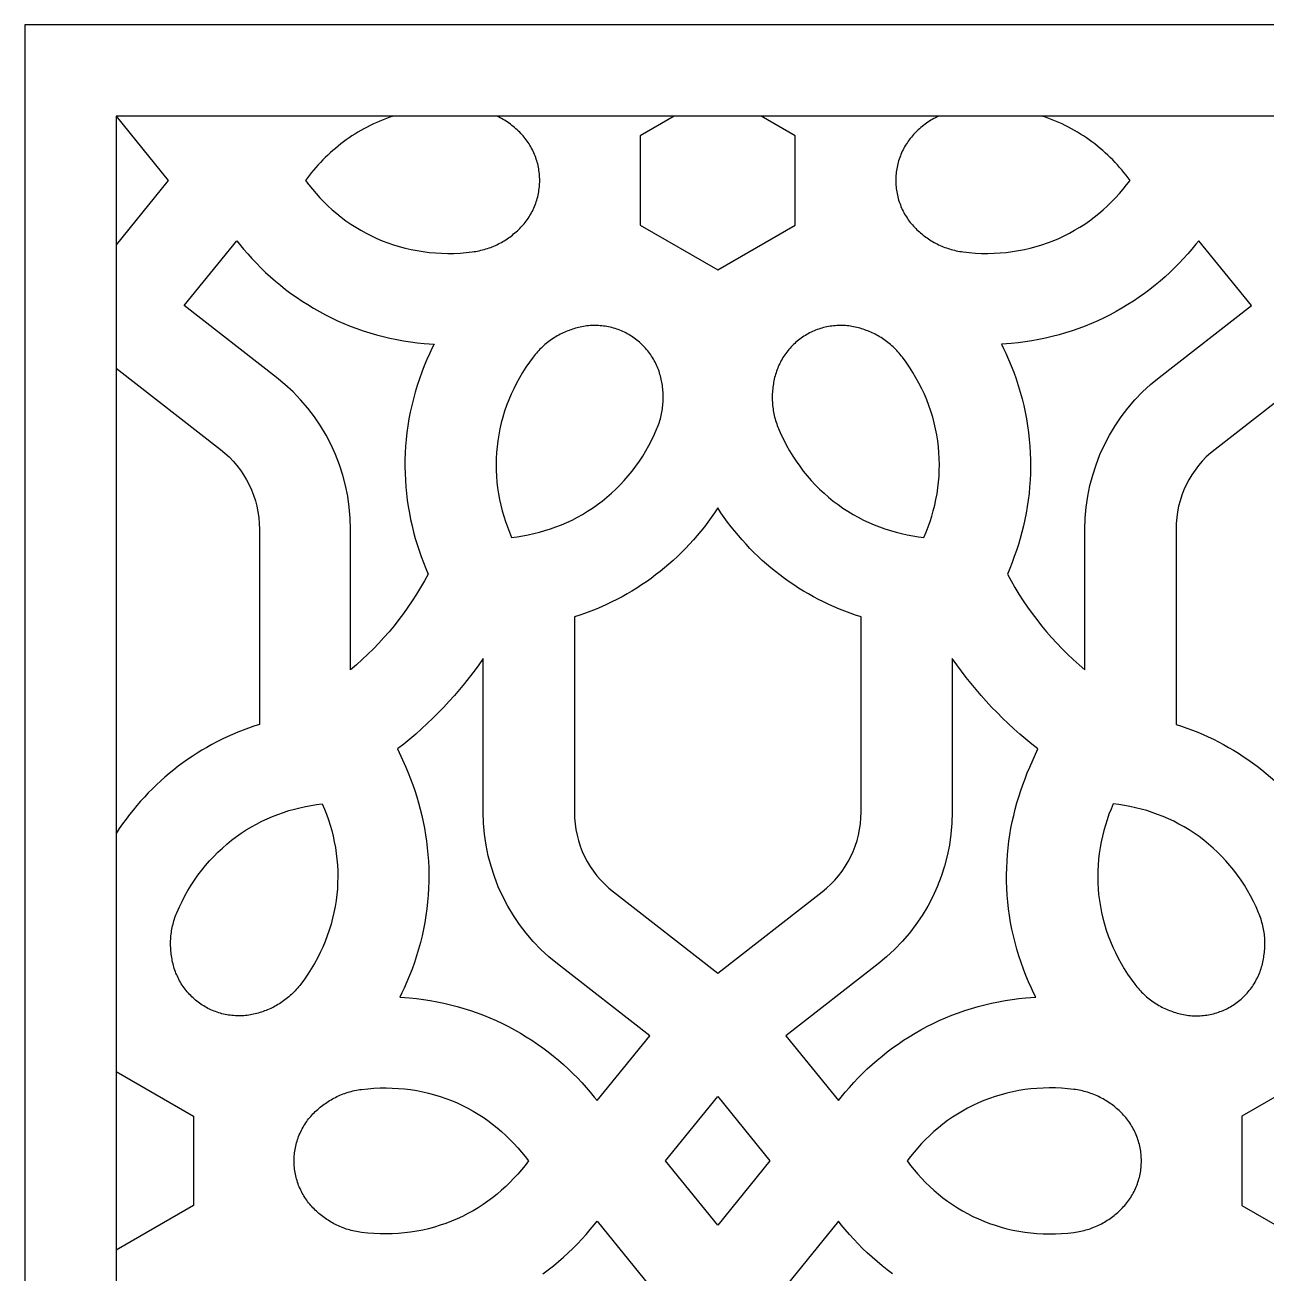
# Model space of a CAD drawing. Extents: x 14322 to 28868, y 1949 to 5319.
# Drawn here: x 14322 to 16162, y 3468 to 5319 of the extents above; entities that cross this region are included whole.
import ezdxf

# ---------------------------------------------------------------- set-up
doc = ezdxf.new("R2010")
doc.units = 0
doc.layers.add('LAYER_01', color=1, linetype='CONTINUOUS')

msp = doc.modelspace()

# ---------------------------------------------------------------- linework, layer by layer
at = {"layer": 'LAYER_01'}
for points in [[(14321.9, 1949.2), (28868, 1949.2), (28868, 5318.8), (14321.9, 5318.8)], [(14457.1, 2084.4), (28732.8, 2084.4), (28732.8, 5183.7), (14457.1, 5183.7)], [(14868.1, 5183.7), (14863.1, 5182), (14858.1, 5180.2), (14853.2, 5178.3), (14848.3, 5176.3), (14843.5, 5174.2), (14838.7, 5172), (14834, 5169.8), (14829.3, 5167.4), (14824.7, 5164.9), (14820.2, 5162.4), (14815.7, 5159.8), (14811.3, 5157), (14806.9, 5154.3), (14802.7, 5151.4), (14798.4, 5148.4), (14794.3, 5145.4), (14790.2, 5142.3), (14786.2, 5139.1), (14782.2, 5135.8), (14778.4, 5132.5), (14774.6, 5129.1), (14770.9, 5125.7), (14767.2, 5122.2), (14763.6, 5118.6), (14760.1, 5115), (14756.7, 5111.3), (14753.4, 5107.6), (14750.1, 5103.8), (14746.9, 5100), (14743.8, 5096.2), (14737.8, 5088.3), (14742.9, 5081.7), (14748.1, 5075.1), (14753.6, 5068.7), (14759.3, 5062.5), (14765.2, 5056.4), (14771.3, 5050.4), (14777.7, 5044.7), (14784.2, 5039.1), (14791, 5033.7), (14798, 5028.5), (14805.1, 5023.6), (14812.5, 5018.8), (14820, 5014.3), (14827.7, 5010.1), (14835.6, 5006.1), (14843.6, 5002.3), (14851.8, 4998.9), (14860.1, 4995.7), (14868.6, 4992.8), (14877.1, 4990.1), (14885.8, 4987.8), (14894.6, 4985.8), (14903.5, 4984.1), (14912.4, 4982.6), (14921.4, 4981.5), (14930.5, 4980.7), (14939.6, 4980.2), (14948.8, 4980), (14957.9, 4980.1), (14967.1, 4980.5), (14976.2, 4981.3), (14985.3, 4982.3), (14987.9, 4982.6), (14990.5, 4983), (14993, 4983.5), (14995.5, 4984), (14998, 4984.6), (15000.5, 4985.2), (15003, 4985.8), (15005.4, 4986.6), (15007.8, 4987.3), (15010.2, 4988.1), (15012.6, 4989), (15014.9, 4989.9), (15017.2, 4990.9), (15019.5, 4991.9), (15021.8, 4992.9), (15024, 4994), (15026.2, 4995.2), (15028.4, 4996.3), (15030.6, 4997.6), (15032.7, 4998.8), (15034.8, 5000.1), (15036.8, 5001.5), (15038.9, 5002.9), (15040.9, 5004.3), (15042.8, 5005.8), (15044.8, 5007.3), (15046.6, 5008.8), (15048.5, 5010.4), (15050.3, 5011.9), (15052.1, 5013.6), (15053.9, 5015.2), (15055.6, 5016.9), (15057.3, 5018.7), (15059, 5020.4), (15060.6, 5022.3), (15062.2, 5024.1), (15063.8, 5026), (15065.3, 5028), (15066.7, 5030), (15068.1, 5032), (15069.5, 5034.1), (15070.8, 5036.2), (15072.1, 5038.4), (15073.3, 5040.6), (15074.5, 5042.8), (15075.6, 5045.1), (15076.6, 5047.3), (15077.6, 5049.6), (15078.5, 5052), (15079.4, 5054.3), (15080.2, 5056.7), (15081, 5059.1), (15081.7, 5061.5), (15082.3, 5063.9), (15082.9, 5066.3), (15083.4, 5068.8), (15083.9, 5071.2), (15084.2, 5073.7), (15084.6, 5076.1), (15084.8, 5078.6), (15085.1, 5081), (15085.2, 5083.4), (15085.3, 5085.9), (15085.3, 5088.3), (15085.3, 5090.7), (15085.2, 5093.1), (15085.1, 5095.6), (15084.8, 5098), (15084.6, 5100.5), (15084.2, 5102.9), (15083.9, 5105.4), (15083.4, 5107.8), (15082.9, 5110.2), (15082.3, 5112.7), (15081.7, 5115.1), (15081, 5117.5), (15080.2, 5119.9), (15079.4, 5122.3), (15078.5, 5124.6), (15077.6, 5126.9), (15076.6, 5129.3), (15075.6, 5131.5), (15074.5, 5133.8), (15073.3, 5136), (15072.1, 5138.2), (15070.8, 5140.4), (15069.5, 5142.5), (15068.1, 5144.6), (15066.7, 5146.6), (15065.3, 5148.6), (15063.8, 5150.6), (15062.2, 5152.5), (15060.6, 5154.3), (15059, 5156.2), (15057.3, 5157.9), (15055.6, 5159.7), (15053.8, 5161.5), (15051.9, 5163.2), (15050, 5165), (15048, 5166.6), (15046, 5168.3), (15044, 5169.9), (15041.9, 5171.5), (15039.8, 5173), (15037.7, 5174.5), (15035.5, 5176), (15033.3, 5177.4), (15031.1, 5178.7), (15028.8, 5180), (15026.5, 5181.3), (15024.1, 5182.5), (15021.7, 5183.7)], [(15284.8, 5183.7), (15234.5, 5154.6), (15234.5, 5022), (15349.3, 4955.7), (15464.1, 5022), (15464.1, 5154.6), (15413.8, 5183.7)], [(15676.9, 5183.7), (15674.5, 5182.5), (15672.1, 5181.3), (15669.8, 5180), (15667.5, 5178.7), (15665.3, 5177.4), (15663.1, 5176), (15660.9, 5174.5), (15658.8, 5173), (15656.7, 5171.5), (15654.6, 5169.9), (15652.6, 5168.3), (15650.6, 5166.6), (15648.6, 5165), (15646.7, 5163.2), (15644.8, 5161.5), (15643, 5159.7), (15641.3, 5157.9), (15639.6, 5156.2), (15638, 5154.3), (15636.4, 5152.5), (15634.8, 5150.6), (15633.3, 5148.6), (15631.9, 5146.6), (15630.5, 5144.6), (15629.1, 5142.5), (15627.8, 5140.4), (15626.5, 5138.2), (15625.3, 5136), (15624.1, 5133.8), (15623, 5131.5), (15622, 5129.3), (15621, 5126.9), (15620.1, 5124.6), (15619.2, 5122.3), (15618.4, 5119.9), (15617.6, 5117.5), (15616.9, 5115.1), (15616.3, 5112.7), (15615.7, 5110.2), (15615.2, 5107.8), (15614.7, 5105.4), (15614.4, 5102.9), (15614, 5100.5), (15613.8, 5098), (15613.5, 5095.6), (15613.4, 5093.1), (15613.3, 5090.7), (15613.3, 5088.3), (15613.3, 5085.9), (15613.4, 5083.4), (15613.5, 5081), (15613.8, 5078.6), (15614, 5076.1), (15614.4, 5073.7), (15614.7, 5071.2), (15615.2, 5068.8), (15615.7, 5066.3), (15616.3, 5063.9), (15616.9, 5061.5), (15617.6, 5059.1), (15618.4, 5056.7), (15619.2, 5054.3), (15620.1, 5052), (15621, 5049.6), (15622, 5047.3), (15623, 5045.1), (15624.1, 5042.8), (15625.3, 5040.6), (15626.5, 5038.4), (15627.8, 5036.2), (15629.1, 5034.1), (15630.5, 5032), (15631.9, 5030), (15633.3, 5028), (15634.8, 5026), (15636.4, 5024.1), (15638, 5022.3), (15639.6, 5020.4), (15641.3, 5018.7), (15643, 5016.9), (15644.7, 5015.2), (15646.5, 5013.6), (15648.3, 5011.9), (15650.1, 5010.4), (15652, 5008.8), (15653.8, 5007.3), (15655.8, 5005.8), (15657.7, 5004.3), (15659.7, 5002.9), (15661.8, 5001.5), (15663.8, 5000.1), (15665.9, 4998.8), (15668, 4997.6), (15670.2, 4996.3), (15672.4, 4995.2), (15674.6, 4994), (15676.8, 4992.9), (15679.1, 4991.9), (15681.4, 4990.9), (15683.7, 4989.9), (15686, 4989), (15688.4, 4988.1), (15690.8, 4987.3), (15693.2, 4986.6), (15695.6, 4985.8), (15698.1, 4985.2), (15700.6, 4984.6), (15703.1, 4984), (15705.6, 4983.5), (15708.1, 4983), (15710.7, 4982.6), (15713.3, 4982.3), (15722.4, 4981.3), (15731.5, 4980.5), (15740.7, 4980.1), (15749.8, 4980), (15759, 4980.2), (15768.1, 4980.7), (15777.2, 4981.5), (15786.2, 4982.6), (15795.1, 4984.1), (15804, 4985.8), (15812.8, 4987.8), (15821.5, 4990.1), (15830, 4992.8), (15838.5, 4995.7), (15846.8, 4998.9), (15855, 5002.3), (15863, 5006.1), (15870.9, 5010.1), (15878.6, 5014.3), (15886.1, 5018.8), (15893.5, 5023.6), (15900.6, 5028.5), (15907.6, 5033.7), (15914.4, 5039.1), (15920.9, 5044.7), (15927.3, 5050.4), (15933.4, 5056.4), (15939.3, 5062.5), (15945, 5068.7), (15950.5, 5075.1), (15955.7, 5081.7), (15960.8, 5088.3), (15954.8, 5096.2), (15951.7, 5100), (15948.5, 5103.8), (15945.2, 5107.6), (15941.9, 5111.3), (15938.5, 5115), (15935, 5118.6), (15931.4, 5122.2), (15927.7, 5125.7), (15924, 5129.1), (15920.2, 5132.5), (15916.4, 5135.8), (15912.4, 5139.1), (15908.4, 5142.3), (15904.3, 5145.4), (15900.2, 5148.4), (15896, 5151.4), (15891.7, 5154.3), (15887.3, 5157), (15882.9, 5159.8), (15878.4, 5162.4), (15873.9, 5164.9), (15869.3, 5167.4), (15864.6, 5169.8), (15859.9, 5172), (15855.1, 5174.2), (15850.3, 5176.3), (15845.4, 5178.3), (15840.5, 5180.2), (15835.5, 5182), (15830.5, 5183.7)], [(15217.3, 4859.7), (15215.2, 4860.9), (15213, 4862), (15210.9, 4863.1), (15208.6, 4864.1), (15206.4, 4865.1), (15204.1, 4866.1), (15201.8, 4867), (15199.5, 4867.8), (15197.1, 4868.6), (15194.7, 4869.3), (15192.3, 4869.9), (15189.9, 4870.5), (15187.4, 4871.1), (15184.9, 4871.6), (15182.5, 4872), (15180, 4872.3), (15177.5, 4872.6), (15175, 4872.8), (15172.5, 4873), (15170, 4873.1), (15167.5, 4873.2), (15165, 4873.1), (15162.5, 4873.1), (15160, 4872.9), (15157.5, 4872.7), (15155.1, 4872.5), (15152.6, 4872.1), (15150.2, 4871.8), (15147.8, 4871.3), (15145.4, 4870.8), (15143, 4870.3), (15140.7, 4869.7), (15138.3, 4869), (15136, 4868.3), (15133.7, 4867.6), (15131.4, 4866.8), (15129.1, 4865.9), (15126.8, 4865.1), (15124.6, 4864.1), (15122.3, 4863.2), (15120.1, 4862.2), (15117.9, 4861.1), (15115.7, 4860), (15113.5, 4858.8), (15111.4, 4857.6), (15109.2, 4856.4), (15107.1, 4855.1), (15105, 4853.7), (15103, 4852.4), (15100.9, 4850.9), (15098.9, 4849.4), (15096.9, 4847.9), (15095, 4846.3), (15093, 4844.7), (15091.1, 4843.1), (15089.2, 4841.3), (15087.4, 4839.6), (15085.6, 4837.8), (15083.8, 4836), (15082.1, 4834.1), (15080.4, 4832.1), (15078.7, 4830.2), (15077.1, 4828.2), (15075.5, 4826.1), (15070, 4818.7), (15064.9, 4811.1), (15059.9, 4803.4), (15055.3, 4795.6), (15050.9, 4787.5), (15046.7, 4779.4), (15042.9, 4771.2), (15039.4, 4762.8), (15036.1, 4754.3), (15033.2, 4745.8), (15030.5, 4737.2), (15028.2, 4728.5), (15026.2, 4719.7), (15024.5, 4711), (15023.1, 4702.2), (15022, 4693.3), (15021.2, 4684.5), (15020.7, 4675.7), (15020.6, 4666.9), (15020.7, 4658.1), (15021.1, 4649.4), (15021.9, 4640.7), (15022.9, 4632.1), (15024.1, 4623.6), (15025.7, 4615.1), (15027.5, 4606.7), (15029.6, 4598.4), (15031.9, 4590.3), (15034.5, 4582.2), (15037.3, 4574.3), (15040.3, 4566.4), (15043.6, 4558.8), (15051.8, 4559.8), (15060.1, 4561.1), (15068.4, 4562.6), (15076.7, 4564.4), (15084.9, 4566.5), (15093.1, 4568.8), (15101.3, 4571.4), (15109.4, 4574.3), (15117.4, 4577.5), (15125.4, 4580.9), (15133.3, 4584.6), (15141.1, 4588.6), (15148.7, 4592.9), (15156.3, 4597.5), (15163.7, 4602.3), (15170.9, 4607.4), (15178, 4612.7), (15184.9, 4618.3), (15191.7, 4624.2), (15198.2, 4630.3), (15204.6, 4636.7), (15210.7, 4643.3), (15216.7, 4650.1), (15222.4, 4657.1), (15227.8, 4664.4), (15233.1, 4671.8), (15238.1, 4679.5), (15242.8, 4687.3), (15247.3, 4695.3), (15251.5, 4703.4), (15255.5, 4711.7), (15259.1, 4720.1), (15260.1, 4722.5), (15261.1, 4724.9), (15261.9, 4727.3), (15262.7, 4729.8), (15263.5, 4732.2), (15264.2, 4734.7), (15264.9, 4737.1), (15265.5, 4739.6), (15266, 4742.1), (15266.5, 4744.6), (15266.9, 4747), (15267.3, 4749.5), (15267.6, 4752), (15267.9, 4754.5), (15268.1, 4757), (15268.3, 4759.5), (15268.4, 4762), (15268.5, 4764.4), (15268.5, 4766.9), (15268.5, 4769.4), (15268.4, 4771.8), (15268.2, 4774.3), (15268.1, 4776.7), (15267.8, 4779.2), (15267.5, 4781.6), (15267.2, 4784), (15266.8, 4786.4), (15266.4, 4788.8), (15265.9, 4791.2), (15265.4, 4793.6), (15264.9, 4795.9), (15264.3, 4798.3), (15263.6, 4800.6), (15262.9, 4802.9), (15262.2, 4805.3), (15261.3, 4807.6), (15260.4, 4809.9), (15259.5, 4812.2), (15258.5, 4814.4), (15257.4, 4816.7), (15256.3, 4818.9), (15255.1, 4821.1), (15253.9, 4823.3), (15252.6, 4825.4), (15251.3, 4827.5), (15249.9, 4829.6), (15248.4, 4831.7), (15246.9, 4833.7), (15245.4, 4835.6), (15243.8, 4837.6), (15242.1, 4839.5), (15240.4, 4841.3), (15238.7, 4843.1), (15236.9, 4844.9), (15235.1, 4846.6), (15233.3, 4848.3), (15231.4, 4849.9), (15229.4, 4851.4), (15227.5, 4853), (15225.5, 4854.4), (15223.5, 4855.8), (15221.5, 4857.2), (15219.4, 4858.4)], [(15481.3, 4859.7), (15479.2, 4858.4), (15477.1, 4857.2), (15475.1, 4855.8), (15473.1, 4854.4), (15471.1, 4853), (15469.2, 4851.4), (15467.2, 4849.9), (15465.3, 4848.3), (15463.5, 4846.6), (15461.7, 4844.9), (15459.9, 4843.1), (15458.2, 4841.3), (15456.5, 4839.5), (15454.8, 4837.6), (15453.2, 4835.6), (15451.7, 4833.7), (15450.2, 4831.7), (15448.7, 4829.6), (15447.3, 4827.5), (15446, 4825.4), (15444.7, 4823.3), (15443.5, 4821.1), (15442.3, 4818.9), (15441.2, 4816.7), (15440.1, 4814.4), (15439.1, 4812.2), (15438.2, 4809.9), (15437.3, 4807.6), (15436.4, 4805.3), (15435.7, 4802.9), (15435, 4800.6), (15434.3, 4798.3), (15433.7, 4795.9), (15433.2, 4793.6), (15432.7, 4791.2), (15432.2, 4788.8), (15431.8, 4786.4), (15431.4, 4784), (15431.1, 4781.6), (15430.8, 4779.2), (15430.5, 4776.7), (15430.4, 4774.3), (15430.2, 4771.8), (15430.1, 4769.4), (15430.1, 4766.9), (15430.1, 4764.4), (15430.2, 4762), (15430.3, 4759.5), (15430.5, 4757), (15430.7, 4754.5), (15431, 4752), (15431.3, 4749.5), (15431.7, 4747), (15432.1, 4744.6), (15432.6, 4742.1), (15433.1, 4739.6), (15433.7, 4737.1), (15434.4, 4734.7), (15435.1, 4732.2), (15435.9, 4729.8), (15436.7, 4727.3), (15437.5, 4724.9), (15438.5, 4722.5), (15439.5, 4720.1), (15443.1, 4711.7), (15447.1, 4703.4), (15451.3, 4695.3), (15455.8, 4687.3), (15460.5, 4679.5), (15465.5, 4671.8), (15470.8, 4664.4), (15476.2, 4657.1), (15481.9, 4650.1), (15487.9, 4643.3), (15494, 4636.7), (15500.4, 4630.3), (15506.9, 4624.2), (15513.7, 4618.3), (15520.6, 4612.7), (15527.7, 4607.4), (15534.9, 4602.3), (15542.3, 4597.5), (15549.9, 4592.9), (15557.5, 4588.6), (15565.3, 4584.6), (15573.2, 4580.9), (15581.2, 4577.5), (15589.2, 4574.3), (15597.3, 4571.4), (15605.5, 4568.8), (15613.7, 4566.5), (15621.9, 4564.4), (15630.2, 4562.6), (15638.5, 4561.1), (15646.8, 4559.8), (15655, 4558.8), (15658.3, 4566.4), (15661.3, 4574.3), (15664.1, 4582.2), (15666.7, 4590.3), (15669, 4598.4), (15671.1, 4606.7), (15672.9, 4615.1), (15674.5, 4623.6), (15675.7, 4632.1), (15676.7, 4640.7), (15677.5, 4649.4), (15677.9, 4658.1), (15678, 4666.9), (15677.9, 4675.7), (15677.4, 4684.5), (15676.6, 4693.3), (15675.5, 4702.2), (15674.1, 4711), (15672.4, 4719.7), (15670.4, 4728.5), (15668.1, 4737.2), (15665.4, 4745.8), (15662.5, 4754.3), (15659.2, 4762.8), (15655.7, 4771.2), (15651.9, 4779.4), (15647.7, 4787.5), (15643.3, 4795.6), (15638.7, 4803.4), (15633.7, 4811.1), (15628.6, 4818.7), (15623.1, 4826.1), (15621.5, 4828.2), (15619.9, 4830.2), (15618.2, 4832.1), (15616.5, 4834.1), (15614.8, 4836), (15613, 4837.8), (15611.2, 4839.6), (15609.4, 4841.3), (15607.5, 4843.1), (15605.6, 4844.7), (15603.6, 4846.3), (15601.7, 4847.9), (15599.7, 4849.4), (15597.7, 4850.9), (15595.6, 4852.4), (15593.6, 4853.7), (15591.5, 4855.1), (15589.4, 4856.4), (15587.2, 4857.6), (15585.1, 4858.8), (15582.9, 4860), (15580.7, 4861.1), (15578.5, 4862.2), (15576.3, 4863.2), (15574, 4864.1), (15571.8, 4865.1), (15569.5, 4865.9), (15567.2, 4866.8), (15564.9, 4867.6), (15562.6, 4868.3), (15560.3, 4869), (15557.9, 4869.7), (15555.6, 4870.3), (15553.2, 4870.8), (15550.8, 4871.3), (15548.4, 4871.8), (15546, 4872.1), (15543.5, 4872.5), (15541.1, 4872.7), (15538.6, 4872.9), (15536.1, 4873.1), (15533.6, 4873.1), (15531.1, 4873.2), (15528.6, 4873.1), (15526.1, 4873), (15523.6, 4872.8), (15521.1, 4872.6), (15518.6, 4872.3), (15516.1, 4872), (15513.7, 4871.6), (15511.2, 4871.1), (15508.7, 4870.5), (15506.3, 4869.9), (15503.9, 4869.3), (15501.5, 4868.6), (15499.1, 4867.8), (15496.8, 4867), (15494.5, 4866.1), (15492.2, 4865.1), (15490, 4864.1), (15487.7, 4863.1), (15485.6, 4862), (15483.4, 4860.9)], [(14589.1, 3862.6), (14587, 3863.9), (14584.9, 3865.2), (14582.9, 3866.5), (14580.9, 3867.9), (14578.9, 3869.4), (14576.9, 3870.9), (14575, 3872.4), (14573.1, 3874.1), (14571.3, 3875.7), (14569.4, 3877.4), (14567.7, 3879.2), (14565.9, 3881), (14564.2, 3882.8), (14562.6, 3884.7), (14561, 3886.7), (14559.4, 3888.6), (14557.9, 3890.7), (14556.5, 3892.7), (14555.1, 3894.8), (14553.8, 3896.9), (14552.5, 3899.1), (14551.2, 3901.2), (14550.1, 3903.4), (14548.9, 3905.7), (14547.9, 3907.9), (14546.9, 3910.2), (14545.9, 3912.4), (14545, 3914.7), (14544.2, 3917.1), (14543.4, 3919.4), (14542.7, 3921.7), (14542.1, 3924), (14541.5, 3926.4), (14540.9, 3928.7), (14540.4, 3931.1), (14540, 3933.5), (14539.5, 3935.9), (14539.2, 3938.3), (14538.8, 3940.7), (14538.5, 3943.1), (14538.3, 3945.6), (14538.1, 3948), (14538, 3950.5), (14537.9, 3952.9), (14537.9, 3955.4), (14537.9, 3957.9), (14537.9, 3960.4), (14538.1, 3962.8), (14538.2, 3965.3), (14538.4, 3967.8), (14538.7, 3970.3), (14539, 3972.8), (14539.4, 3975.3), (14539.9, 3977.8), (14540.4, 3980.2), (14540.9, 3982.7), (14541.5, 3985.2), (14542.2, 3987.6), (14542.9, 3990.1), (14543.6, 3992.6), (14544.4, 3995), (14545.3, 3997.4), (14546.2, 3999.8), (14547.2, 4002.2), (14550.9, 4010.7), (14554.9, 4018.9), (14559.1, 4027.1), (14563.6, 4035), (14568.3, 4042.9), (14573.3, 4050.5), (14578.5, 4057.9), (14584, 4065.2), (14589.7, 4072.2), (14595.6, 4079.1), (14601.8, 4085.6), (14608.1, 4092), (14614.7, 4098.1), (14621.4, 4104), (14628.4, 4109.6), (14635.5, 4115), (14642.7, 4120), (14650.1, 4124.9), (14657.7, 4129.4), (14665.3, 4133.7), (14673.1, 4137.7), (14681, 4141.4), (14688.9, 4144.8), (14697, 4148), (14705.1, 4150.9), (14713.2, 4153.5), (14721.5, 4155.8), (14729.7, 4157.9), (14738, 4159.7), (14746.2, 4161.2), (14754.5, 4162.5), (14762.8, 4163.6), (14766, 4155.9), (14769.1, 4148.1), (14771.9, 4140.1), (14774.4, 4132.1), (14776.8, 4123.9), (14778.8, 4115.6), (14780.7, 4107.2), (14782.2, 4098.8), (14783.5, 4090.2), (14784.5, 4081.6), (14785.2, 4072.9), (14785.7, 4064.2), (14785.8, 4055.4), (14785.6, 4046.6), (14785.2, 4037.8), (14784.4, 4029), (14783.3, 4020.2), (14781.9, 4011.4), (14780.2, 4002.6), (14778.2, 3993.9), (14775.8, 3985.2), (14773.2, 3976.5), (14770.2, 3968), (14767, 3959.5), (14763.5, 3951.2), (14759.6, 3942.9), (14755.5, 3934.8), (14751.1, 3926.8), (14746.4, 3918.9), (14741.5, 3911.2), (14736.3, 3903.6), (14730.9, 3896.2), (14729.3, 3894.2), (14727.7, 3892.1), (14726, 3890.2), (14724.3, 3888.3), (14722.5, 3886.4), (14720.8, 3884.5), (14719, 3882.7), (14717.1, 3881), (14715.2, 3879.3), (14713.3, 3877.6), (14711.4, 3876), (14709.5, 3874.4), (14707.5, 3872.9), (14705.4, 3871.4), (14703.4, 3870), (14701.3, 3868.6), (14699.2, 3867.2), (14697.1, 3865.9), (14695, 3864.7), (14692.8, 3863.5), (14690.7, 3862.3), (14688.5, 3861.2), (14686.3, 3860.2), (14684, 3859.1), (14681.8, 3858.2), (14679.5, 3857.2), (14677.2, 3856.4), (14675, 3855.5), (14672.7, 3854.8), (14670.4, 3854), (14668, 3853.3), (14665.7, 3852.7), (14663.4, 3852.1), (14661, 3851.5), (14658.6, 3851), (14656.2, 3850.6), (14653.8, 3850.2), (14651.3, 3849.9), (14648.8, 3849.6), (14646.4, 3849.4), (14643.9, 3849.3), (14641.4, 3849.2), (14638.9, 3849.2), (14636.4, 3849.2), (14633.9, 3849.3), (14631.4, 3849.5), (14628.9, 3849.7), (14626.4, 3850), (14623.9, 3850.4), (14621.4, 3850.8), (14619, 3851.2), (14616.5, 3851.8), (14614.1, 3852.4), (14611.7, 3853), (14609.3, 3853.8), (14606.9, 3854.5), (14604.6, 3855.4), (14602.3, 3856.3), (14600, 3857.2), (14597.7, 3858.2), (14595.5, 3859.2), (14593.3, 3860.3), (14591.2, 3861.5)], [(16109.5, 3862.6), (16111.6, 3863.9), (16113.7, 3865.2), (16115.7, 3866.5), (16117.7, 3867.9), (16119.7, 3869.4), (16121.7, 3870.9), (16123.6, 3872.4), (16125.5, 3874.1), (16127.3, 3875.7), (16129.2, 3877.4), (16130.9, 3879.2), (16132.7, 3881), (16134.4, 3882.8), (16136, 3884.7), (16137.6, 3886.7), (16139.2, 3888.6), (16140.7, 3890.7), (16142.1, 3892.7), (16143.5, 3894.8), (16144.8, 3896.9), (16146.1, 3899.1), (16147.4, 3901.2), (16148.5, 3903.4), (16149.7, 3905.7), (16150.7, 3907.9), (16151.7, 3910.2), (16152.7, 3912.4), (16153.6, 3914.7), (16154.4, 3917.1), (16155.2, 3919.4), (16155.9, 3921.7), (16156.5, 3924), (16157.1, 3926.4), (16157.7, 3928.7), (16158.2, 3931.1), (16158.6, 3933.5), (16159.1, 3935.9), (16159.4, 3938.3), (16159.8, 3940.7), (16160.1, 3943.1), (16160.3, 3945.6), (16160.5, 3948), (16160.6, 3950.5), (16160.7, 3952.9), (16160.7, 3955.4), (16160.7, 3957.9), (16160.7, 3960.4), (16160.5, 3962.8), (16160.4, 3965.3), (16160.2, 3967.8), (16159.9, 3970.3), (16159.6, 3972.8), (16159.2, 3975.3), (16158.7, 3977.8), (16158.2, 3980.2), (16157.7, 3982.7), (16157.1, 3985.2), (16156.4, 3987.6), (16155.7, 3990.1), (16155, 3992.6), (16154.2, 3995), (16153.3, 3997.4), (16152.4, 3999.8), (16151.4, 4002.2), (16147.7, 4010.7), (16143.7, 4018.9), (16139.5, 4027.1), (16135, 4035), (16130.3, 4042.9), (16125.3, 4050.5), (16120.1, 4057.9), (16114.6, 4065.2), (16108.9, 4072.2), (16103, 4079.1), (16096.8, 4085.6), (16090.5, 4092), (16083.9, 4098.1), (16077.2, 4104), (16070.2, 4109.6), (16063.1, 4115), (16055.9, 4120), (16048.5, 4124.9), (16040.9, 4129.4), (16033.3, 4133.7), (16025.5, 4137.7), (16017.6, 4141.4), (16009.7, 4144.8), (16001.6, 4148), (15993.5, 4150.9), (15985.4, 4153.5), (15977.1, 4155.8), (15968.9, 4157.9), (15960.6, 4159.7), (15952.4, 4161.2), (15944.1, 4162.5), (15935.8, 4163.6), (15932.6, 4155.9), (15929.5, 4148.1), (15926.7, 4140.1), (15924.2, 4132.1), (15921.8, 4123.9), (15919.8, 4115.6), (15917.9, 4107.2), (15916.4, 4098.8), (15915.1, 4090.2), (15914.1, 4081.6), (15913.4, 4072.9), (15912.9, 4064.2), (15912.8, 4055.4), (15913, 4046.6), (15913.5, 4037.8), (15914.2, 4029), (15915.3, 4020.2), (15916.7, 4011.4), (15918.4, 4002.6), (15920.4, 3993.9), (15922.8, 3985.2), (15925.4, 3976.5), (15928.4, 3968), (15931.6, 3959.5), (15935.1, 3951.2), (15939, 3942.9), (15943.1, 3934.8), (15947.5, 3926.8), (15952.2, 3918.9), (15957.1, 3911.2), (15962.3, 3903.6), (15967.7, 3896.2), (15969.3, 3894.2), (15970.9, 3892.1), (15972.6, 3890.2), (15974.3, 3888.3), (15976.1, 3886.4), (15977.8, 3884.5), (15979.6, 3882.7), (15981.5, 3881), (15983.4, 3879.3), (15985.3, 3877.6), (15987.2, 3876), (15989.1, 3874.4), (15991.1, 3872.9), (15993.2, 3871.4), (15995.2, 3870), (15997.3, 3868.6), (15999.4, 3867.2), (16001.5, 3865.9), (16003.6, 3864.7), (16005.8, 3863.5), (16007.9, 3862.3), (16010.1, 3861.2), (16012.3, 3860.2), (16014.6, 3859.1), (16016.8, 3858.2), (16019.1, 3857.2), (16021.4, 3856.4), (16023.6, 3855.5), (16025.9, 3854.8), (16028.2, 3854), (16030.6, 3853.3), (16032.9, 3852.7), (16035.2, 3852.1), (16037.6, 3851.5), (16040, 3851), (16042.4, 3850.6), (16044.8, 3850.2), (16047.3, 3849.9), (16049.8, 3849.6), (16052.2, 3849.4), (16054.7, 3849.3), (16057.2, 3849.2), (16059.7, 3849.2), (16062.2, 3849.2), (16064.7, 3849.3), (16067.2, 3849.5), (16069.7, 3849.7), (16072.2, 3850), (16074.7, 3850.4), (16077.2, 3850.8), (16079.6, 3851.2), (16082.1, 3851.8), (16084.5, 3852.4), (16086.9, 3853), (16089.3, 3853.8), (16091.7, 3854.5), (16094, 3855.4), (16096.3, 3856.3), (16098.6, 3857.2), (16100.9, 3858.2), (16103.1, 3859.2), (16105.3, 3860.3), (16107.4, 3861.5)], [(16241.5, 3766.6), (16126.7, 3700.3), (16126.7, 3567.7), (16241.5, 3501.4), (16356.4, 3567.7), (16356.4, 3700.3)], [(14721, 3634), (14721.1, 3636.4), (14721.2, 3638.9), (14721.3, 3641.3), (14721.5, 3643.8), (14721.8, 3646.2), (14722.1, 3648.7), (14722.5, 3651.1), (14723, 3653.5), (14723.5, 3656), (14724, 3658.4), (14724.7, 3660.8), (14725.4, 3663.2), (14726.1, 3665.6), (14727, 3668), (14727.8, 3670.3), (14728.8, 3672.7), (14729.8, 3675), (14730.8, 3677.3), (14731.9, 3679.5), (14733.1, 3681.7), (14734.3, 3683.9), (14735.6, 3686.1), (14736.9, 3688.2), (14738.2, 3690.3), (14739.7, 3692.3), (14741.1, 3694.3), (14742.6, 3696.3), (14744.2, 3698.2), (14745.7, 3700.1), (14747.4, 3701.9), (14749, 3703.7), (14750.7, 3705.4), (14752.5, 3707.1), (14754.2, 3708.7), (14756, 3710.4), (14757.9, 3712), (14759.7, 3713.5), (14761.6, 3715.1), (14763.5, 3716.6), (14765.5, 3718), (14767.5, 3719.4), (14769.5, 3720.8), (14771.6, 3722.2), (14773.7, 3723.5), (14775.8, 3724.7), (14777.9, 3726), (14780.1, 3727.2), (14782.3, 3728.3), (14784.6, 3729.4), (14786.8, 3730.4), (14789.1, 3731.4), (14791.4, 3732.4), (14793.8, 3733.3), (14796.1, 3734.2), (14798.5, 3735), (14801, 3735.8), (14803.4, 3736.5), (14805.9, 3737.1), (14808.3, 3737.8), (14810.8, 3738.3), (14813.4, 3738.8), (14815.9, 3739.3), (14818.5, 3739.7), (14821, 3740.1), (14830.2, 3741.1), (14839.3, 3741.8), (14848.5, 3742.2), (14857.6, 3742.3), (14866.7, 3742.1), (14875.9, 3741.6), (14884.9, 3740.8), (14893.9, 3739.7), (14902.9, 3738.3), (14911.8, 3736.5), (14920.5, 3734.5), (14929.2, 3732.2), (14937.8, 3729.6), (14946.3, 3726.7), (14954.6, 3723.5), (14962.8, 3720), (14970.8, 3716.3), (14978.7, 3712.3), (14986.4, 3708), (14993.9, 3703.5), (15001.2, 3698.8), (15008.4, 3693.8), (15015.4, 3688.6), (15022.1, 3683.2), (15028.7, 3677.7), (15035, 3671.9), (15041.1, 3666), (15047.1, 3659.8), (15052.8, 3653.6), (15058.2, 3647.2), (15063.5, 3640.7), (15068.5, 3634), (15063.5, 3627.4), (15058.2, 3620.9), (15052.8, 3614.5), (15047.1, 3608.2), (15041.1, 3602.1), (15035, 3596.2), (15028.7, 3590.4), (15022.1, 3584.8), (15015.4, 3579.4), (15008.4, 3574.2), (15001.2, 3569.3), (14993.9, 3564.5), (14986.4, 3560), (14978.7, 3555.8), (14970.8, 3551.8), (14962.8, 3548), (14954.6, 3544.6), (14946.3, 3541.4), (14937.8, 3538.5), (14929.2, 3535.9), (14920.5, 3533.5), (14911.8, 3531.5), (14902.9, 3529.8), (14893.9, 3528.4), (14884.9, 3527.3), (14875.9, 3526.4), (14866.7, 3525.9), (14857.6, 3525.7), (14848.5, 3525.9), (14839.3, 3526.3), (14830.2, 3527), (14821, 3528), (14818.5, 3528.3), (14815.9, 3528.7), (14813.4, 3529.2), (14810.8, 3529.7), (14808.3, 3530.3), (14805.9, 3530.9), (14803.4, 3531.6), (14801, 3532.3), (14798.5, 3533), (14796.1, 3533.9), (14793.8, 3534.7), (14791.4, 3535.6), (14789.1, 3536.6), (14786.8, 3537.6), (14784.6, 3538.7), (14782.3, 3539.8), (14780.1, 3540.9), (14777.9, 3542.1), (14775.8, 3543.3), (14773.7, 3544.6), (14771.6, 3545.9), (14769.5, 3547.2), (14767.5, 3548.6), (14765.5, 3550), (14763.5, 3551.5), (14761.6, 3553), (14759.7, 3554.5), (14757.9, 3556.1), (14756, 3557.7), (14754.2, 3559.3), (14752.5, 3561), (14750.7, 3562.7), (14749, 3564.4), (14747.4, 3566.2), (14745.7, 3568), (14744.2, 3569.8), (14742.6, 3571.8), (14741.1, 3573.7), (14739.7, 3575.7), (14738.2, 3577.8), (14736.9, 3579.8), (14735.6, 3582), (14734.3, 3584.1), (14733.1, 3586.3), (14731.9, 3588.5), (14730.8, 3590.8), (14729.8, 3593.1), (14728.8, 3595.4), (14727.8, 3597.7), (14727, 3600.1), (14726.1, 3602.4), (14725.4, 3604.8), (14724.7, 3607.2), (14724, 3609.6), (14723.5, 3612.1), (14723, 3614.5), (14722.5, 3617), (14722.1, 3619.4), (14721.8, 3621.8), (14721.5, 3624.3), (14721.3, 3626.7), (14721.2, 3629.2), (14721.1, 3631.6)], [(15977.6, 3634), (15977.5, 3636.4), (15977.4, 3638.9), (15977.3, 3641.3), (15977.1, 3643.8), (15976.8, 3646.2), (15976.5, 3648.7), (15976.1, 3651.1), (15975.6, 3653.5), (15975.1, 3656), (15974.6, 3658.4), (15973.9, 3660.8), (15973.2, 3663.2), (15972.5, 3665.6), (15971.6, 3668), (15970.8, 3670.3), (15969.8, 3672.7), (15968.8, 3675), (15967.8, 3677.3), (15966.7, 3679.5), (15965.5, 3681.7), (15964.3, 3683.9), (15963, 3686.1), (15961.7, 3688.2), (15960.4, 3690.3), (15958.9, 3692.3), (15957.5, 3694.3), (15956, 3696.3), (15954.4, 3698.2), (15952.9, 3700.1), (15951.2, 3701.9), (15949.6, 3703.7), (15947.9, 3705.4), (15946.1, 3707.1), (15944.4, 3708.7), (15942.6, 3710.4), (15940.7, 3712), (15938.9, 3713.5), (15937, 3715.1), (15935.1, 3716.6), (15933.1, 3718), (15931.1, 3719.4), (15929.1, 3720.8), (15927, 3722.2), (15924.9, 3723.5), (15922.8, 3724.7), (15920.7, 3726), (15918.5, 3727.2), (15916.3, 3728.3), (15914, 3729.4), (15911.8, 3730.4), (15909.5, 3731.4), (15907.2, 3732.4), (15904.8, 3733.3), (15902.5, 3734.2), (15900.1, 3735), (15897.6, 3735.8), (15895.2, 3736.5), (15892.7, 3737.1), (15890.3, 3737.8), (15887.8, 3738.3), (15885.2, 3738.8), (15882.7, 3739.3), (15880.1, 3739.7), (15877.6, 3740.1), (15868.4, 3741.1), (15859.3, 3741.8), (15850.1, 3742.2), (15841, 3742.3), (15831.9, 3742.1), (15822.7, 3741.6), (15813.7, 3740.8), (15804.7, 3739.7), (15795.7, 3738.3), (15786.8, 3736.5), (15778.1, 3734.5), (15769.4, 3732.2), (15760.8, 3729.6), (15752.3, 3726.7), (15744, 3723.5), (15735.8, 3720), (15727.8, 3716.3), (15719.9, 3712.3), (15712.2, 3708), (15704.7, 3703.5), (15697.4, 3698.8), (15690.2, 3693.8), (15683.2, 3688.6), (15676.5, 3683.2), (15669.9, 3677.7), (15663.6, 3671.9), (15657.5, 3666), (15651.5, 3659.8), (15645.8, 3653.6), (15640.4, 3647.2), (15635.1, 3640.7), (15630.1, 3634), (15635.1, 3627.4), (15640.4, 3620.9), (15645.8, 3614.5), (15651.5, 3608.2), (15657.5, 3602.1), (15663.6, 3596.2), (15669.9, 3590.4), (15676.5, 3584.8), (15683.2, 3579.4), (15690.2, 3574.2), (15697.4, 3569.3), (15704.7, 3564.5), (15712.2, 3560), (15719.9, 3555.8), (15727.8, 3551.8), (15735.8, 3548), (15744, 3544.6), (15752.3, 3541.4), (15760.8, 3538.5), (15769.4, 3535.9), (15778.1, 3533.5), (15786.8, 3531.5), (15795.7, 3529.8), (15804.7, 3528.4), (15813.7, 3527.3), (15822.7, 3526.4), (15831.9, 3525.9), (15841, 3525.7), (15850.1, 3525.9), (15859.3, 3526.3), (15868.4, 3527), (15877.6, 3528), (15880.1, 3528.3), (15882.7, 3528.7), (15885.2, 3529.2), (15887.8, 3529.7), (15890.3, 3530.3), (15892.7, 3530.9), (15895.2, 3531.6), (15897.6, 3532.3), (15900.1, 3533), (15902.5, 3533.9), (15904.8, 3534.7), (15907.2, 3535.6), (15909.5, 3536.6), (15911.8, 3537.6), (15914, 3538.7), (15916.3, 3539.8), (15918.5, 3540.9), (15920.7, 3542.1), (15922.8, 3543.3), (15924.9, 3544.6), (15927, 3545.9), (15929.1, 3547.2), (15931.1, 3548.6), (15933.1, 3550), (15935.1, 3551.5), (15937, 3553), (15938.9, 3554.5), (15940.7, 3556.1), (15942.6, 3557.7), (15944.4, 3559.3), (15946.1, 3561), (15947.9, 3562.7), (15949.6, 3564.4), (15951.2, 3566.2), (15952.9, 3568), (15954.4, 3569.8), (15956, 3571.8), (15957.5, 3573.7), (15958.9, 3575.7), (15960.4, 3577.8), (15961.7, 3579.8), (15963, 3582), (15964.3, 3584.1), (15965.5, 3586.3), (15966.7, 3588.5), (15967.8, 3590.8), (15968.8, 3593.1), (15969.8, 3595.4), (15970.8, 3597.7), (15971.6, 3600.1), (15972.5, 3602.4), (15973.2, 3604.8), (15973.9, 3607.2), (15974.6, 3609.6), (15975.1, 3612.1), (15975.6, 3614.5), (15976.1, 3617), (15976.5, 3619.4), (15976.8, 3621.8), (15977.1, 3624.3), (15977.3, 3626.7), (15977.4, 3629.2), (15977.5, 3631.6)], [(15349.3, 3729.4), (15426.7, 3634), (15349.3, 3538.6), (15271.9, 3634)]]:
    msp.add_lwpolyline(points, close=True, dxfattribs=at)
for points in [[(14457.1, 5183.7), (14534.5, 5088.3), (14457.1, 4992.9)], [(14457.1, 3766.6), (14571.9, 3700.3), (14571.9, 3567.7), (14457.1, 3501.4)], [(15089.9, 3466.4), (15097.8, 3472.4), (15105.5, 3478.4), (15113.1, 3484.7), (15120.4, 3491.1), (15127.5, 3497.6), (15134.4, 3504.3), (15141.2, 3511.1), (15147.7, 3518), (15154.1, 3525), (15160.2, 3532.1), (15166.2, 3539.4), (15170.3, 3544.6), (15248.5, 3448.3)], [(15608.7, 3466.4), (15600.8, 3472.4), (15593.1, 3478.4), (15585.5, 3484.7), (15578.2, 3491.1), (15571.1, 3497.6), (15564.2, 3504.3), (15557.4, 3511.1), (15550.9, 3518), (15544.5, 3525), (15538.4, 3532.1), (15532.4, 3539.4), (15528.3, 3544.6), (15450.1, 3448.3)]]:
    msp.add_lwpolyline(points, dxfattribs=at)
for points in [[(14919.8, 4504.4, -0.097387), (14804.8, 4362.4), (14804.8, 4571, 0.231422), (14694.8, 4796.1), (14557.9, 4902.6), (14636, 4998.9), (14640.2, 4993.6), (14646.2, 4986.4), (14652.3, 4979.3), (14658.6, 4972.3), (14665.2, 4965.4), (14671.9, 4958.6), (14678.8, 4951.9), (14686, 4945.3), (14693.3, 4939), (14700.8, 4932.7), (14708.5, 4926.6), (14716.4, 4920.7), (14724.5, 4915), (14732.8, 4909.4), (14741.2, 4904), (14749.8, 4898.8), (14758.5, 4893.8), (14767.4, 4889.1), (14776.4, 4884.5), (14785.6, 4880.2), (14794.9, 4876.1), (14804.4, 4872.3), (14813.9, 4868.6), (14823.6, 4865.3), (14833.4, 4862.2), (14843.2, 4859.3), (14853.2, 4856.7), (14863.2, 4854.3), (14873.2, 4852.2), (14883.4, 4850.4), (14893.5, 4848.8), (14903.7, 4847.5), (14914, 4846.5), (14921.3, 4845.9), (14928.6, 4845.4), (14925.4, 4838.8), (14922.2, 4832.2), (14918, 4822.8), (14914, 4813.3), (14910.3, 4803.7), (14906.8, 4794.1), (14903.6, 4784.3), (14900.6, 4774.4), (14897.9, 4764.5), (14895.5, 4754.6), (14893.3, 4744.5), (14891.4, 4734.5), (14889.7, 4724.4), (14888.4, 4714.3), (14887.3, 4704.2), (14886.4, 4694.1), (14885.8, 4684), (14885.5, 4673.9), (14885.4, 4663.8), (14885.6, 4653.8), (14886.1, 4643.8), (14886.8, 4633.9), (14887.7, 4624), (14888.9, 4614.2), (14890.3, 4604.5), (14892, 4594.8), (14893.8, 4585.3), (14895.9, 4575.9), (14898.2, 4566.5), (14900.8, 4557.3), (14903.5, 4548.2), (14906.4, 4539.2), (14909.5, 4530.3), (14912.8, 4521.5), (14916.2, 4512.9)], [(15778.8, 4504.4, 0.097387), (15893.8, 4362.4), (15893.8, 4571, -0.231422), (16003.8, 4796.1), (16140.7, 4902.6), (16062.6, 4998.9), (16058.4, 4993.6), (16052.4, 4986.4), (16046.3, 4979.3), (16040, 4972.3), (16033.4, 4965.4), (16026.7, 4958.6), (16019.8, 4951.9), (16012.6, 4945.3), (16005.3, 4939), (15997.8, 4932.7), (15990.1, 4926.6), (15982.2, 4920.7), (15974.1, 4915), (15965.8, 4909.4), (15957.4, 4904), (15948.8, 4898.8), (15940.1, 4893.8), (15931.2, 4889.1), (15922.2, 4884.5), (15913, 4880.2), (15903.7, 4876.1), (15894.2, 4872.3), (15884.7, 4868.6), (15875, 4865.3), (15865.2, 4862.2), (15855.4, 4859.3), (15845.4, 4856.7), (15835.4, 4854.3), (15825.4, 4852.2), (15815.2, 4850.4), (15805.1, 4848.8), (15794.9, 4847.5), (15784.6, 4846.5), (15777.3, 4845.9), (15770, 4845.4), (15773.2, 4838.8), (15776.4, 4832.2), (15780.6, 4822.8), (15784.6, 4813.3), (15788.3, 4803.7), (15791.8, 4794.1), (15795, 4784.3), (15798, 4774.4), (15800.7, 4764.5), (15803.1, 4754.6), (15805.3, 4744.5), (15807.2, 4734.5), (15808.9, 4724.4), (15810.2, 4714.3), (15811.3, 4704.2), (15812.2, 4694.1), (15812.8, 4684), (15813.1, 4673.9), (15813.2, 4663.8), (15813, 4653.8), (15812.5, 4643.8), (15811.8, 4633.9), (15810.9, 4624), (15809.7, 4614.2), (15808.3, 4604.5), (15806.6, 4594.8), (15804.8, 4585.3), (15802.7, 4575.9), (15800.4, 4566.5), (15797.8, 4557.3), (15795.1, 4548.2), (15792.2, 4539.2), (15789.1, 4530.3), (15785.8, 4521.5), (15782.4, 4512.9)], [(16454.2, 4281.5), (16454.2, 4571, 0.231422), (16396.3, 4689.4), (16241.5, 4809.8), (16086.8, 4689.4, 0.231422), (16028.9, 4571), (16028.9, 4281.5, -0.175132), (16241.5, 4119.8), (16241.5, 4119.8, -0.175132)], [(15349.3, 4602.6, -0.175132), (15136.7, 4440.8), (15136.7, 4151.3, 0.231422), (15194.6, 4032.9), (15349.3, 3912.5), (15504, 4032.9, 0.231422), (15561.9, 4151.3), (15561.9, 4440.8, -0.175132)], [(14886.5, 4217.9), (14890.2, 4209.4), (14893.6, 4200.8), (14896.9, 4192), (14900, 4183.2), (14902.9, 4174.1), (14905.6, 4165), (14908.1, 4155.8), (14910.4, 4146.5), (14912.5, 4137), (14914.4, 4127.5), (14916, 4117.8), (14917.5, 4108.1), (14918.6, 4098.3), (14919.6, 4088.5), (14920.3, 4078.5), (14920.7, 4068.5), (14920.9, 4058.5), (14920.9, 4048.5), (14920.5, 4038.4), (14920, 4028.3), (14919.1, 4018.1), (14918, 4008), (14916.6, 3997.9), (14915, 3987.8), (14913.1, 3977.8), (14910.9, 3967.8), (14908.4, 3957.8), (14905.7, 3947.9), (14902.8, 3938), (14899.5, 3928.3), (14896.1, 3918.6), (14892.3, 3909), (14888.4, 3899.5), (14884.2, 3890.1), (14881, 3883.5), (14877.7, 3876.9), (14885.1, 3876.4), (14892.4, 3875.9), (14902.6, 3874.8), (14912.8, 3873.5), (14923, 3871.9), (14933.1, 3870.1), (14943.2, 3868), (14953.2, 3865.6), (14963.1, 3863), (14973, 3860.2), (14982.8, 3857), (14992.4, 3853.7), (15002, 3850.1), (15011.4, 3846.2), (15020.7, 3842.1), (15029.9, 3837.8), (15039, 3833.2), (15047.9, 3828.5), (15056.6, 3823.5), (15065.2, 3818.3), (15073.6, 3812.9), (15081.9, 3807.4), (15089.9, 3801.6), (15097.8, 3795.7), (15105.5, 3789.6), (15113.1, 3783.4), (15120.4, 3777), (15127.5, 3770.4), (15134.4, 3763.8), (15141.2, 3757), (15147.7, 3750.1), (15154.1, 3743), (15160.2, 3735.9), (15166.2, 3728.7), (15170.3, 3723.4), (15248.5, 3819.7), (15111.6, 3926.2, -0.231422), (15001.5, 4151.3), (15001.5, 4379.1, -0.076243), (14874.6, 4245)], [(15697.1, 4379.1), (15697.1, 4151.3, -0.231422), (15587, 3926.2), (15450.1, 3819.7), (15528.3, 3723.4), (15532.4, 3728.7), (15538.4, 3735.9), (15544.5, 3743), (15550.9, 3750.1), (15557.4, 3757), (15564.2, 3763.8), (15571.1, 3770.4), (15578.2, 3777), (15585.5, 3783.4), (15593.1, 3789.6), (15600.8, 3795.7), (15608.7, 3801.6), (15616.7, 3807.4), (15625, 3812.9), (15633.4, 3818.3), (15642, 3823.5), (15650.7, 3828.5), (15659.6, 3833.2), (15668.7, 3837.8), (15677.9, 3842.1), (15687.2, 3846.2), (15696.6, 3850.1), (15706.2, 3853.7), (15715.8, 3857), (15725.6, 3860.2), (15735.5, 3863), (15745.4, 3865.6), (15755.4, 3868), (15765.5, 3870.1), (15775.6, 3871.9), (15785.8, 3873.5), (15796, 3874.8), (15806.2, 3875.9), (15813.5, 3876.4), (15820.9, 3876.9), (15817.6, 3883.5), (15814.4, 3890.1), (15810.2, 3899.5), (15806.3, 3909), (15802.5, 3918.6), (15799.1, 3928.3), (15795.8, 3938), (15792.9, 3947.9), (15790.2, 3957.8), (15787.7, 3967.8), (15785.5, 3977.8), (15783.6, 3987.8), (15782, 3997.9), (15780.6, 4008), (15779.5, 4018.1), (15778.6, 4028.3), (15778.1, 4038.4), (15777.7, 4048.5), (15777.7, 4058.5), (15777.9, 4068.5), (15778.3, 4078.5), (15779, 4088.5), (15780, 4098.3), (15781.1, 4108.1), (15782.6, 4117.8), (15784.2, 4127.5), (15786.1, 4137), (15788.2, 4146.5), (15790.5, 4155.8), (15793, 4165), (15795.7, 4174.1), (15798.6, 4183.2), (15801.7, 4192), (15805, 4200.8), (15808.4, 4209.4), (15812.1, 4217.9), (15824, 4245, -0.076243)]]:
    msp.add_lwpolyline(points, format="xyb", close=True, dxfattribs=at)
msp.add_lwpolyline([(14457.1, 4809.8), (14611.8, 4689.4, -0.231422), (14669.7, 4571), (14669.7, 4281.5, 0.175132), (14457.1, 4119.8)], format="xyb", dxfattribs=at)

doc.saveas('drawing.dxf')
